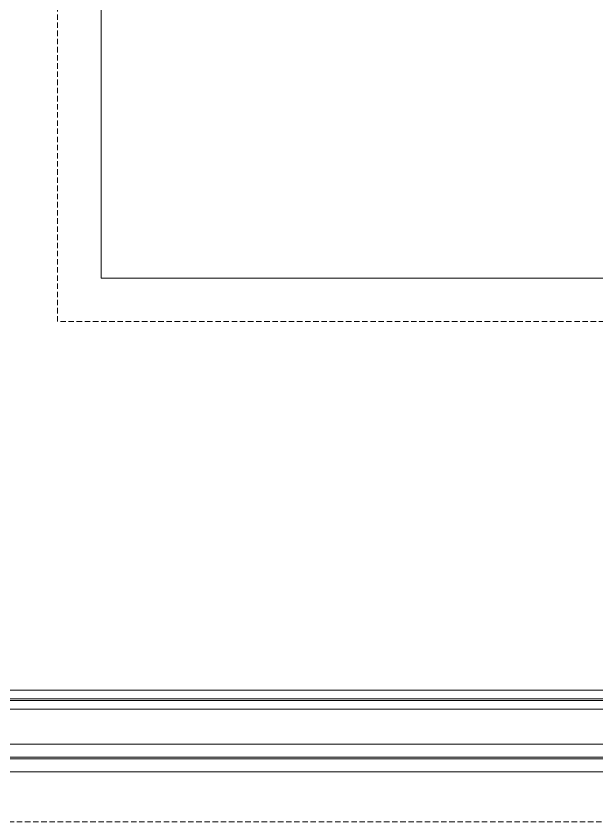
# Model space of a CAD drawing. Extents: x -1457 to 23780, y -2071 to 4205.
# Drawn here: x 13768.59 to 13795.29, y 320 to 357.04 of the extents above; entities that cross this region are included whole.
import ezdxf

# ---------------------------------------------------------------- set-up
doc = ezdxf.new("R2010")
doc.units = 0
doc.header["$MEASUREMENT"] = 0
doc.linetypes.add('HIDDEN', pattern=[0.375, 0.25, -0.125])
doc.layers.get('0').update_dxf_attribs({"color": 9, "lineweight": 9})
doc.layers.add('15', color=9, linetype='Continuous', lineweight=9)
doc.layers.add('M-TEFRIS2-015', color=129, linetype='Continuous', lineweight=9)

# ---------------------------------------------------------------- blocks, each defined once
blk = doc.blocks.new('*U224')
at = {"layer": '15'}
for p, q in [((-1.469, -18.947), (-170.301, -18.947)), ((-1.469, -19.347), (-170.301, -19.347)), ((-1.469, -19.423), (-170.301, -19.423)), ((-1.469, -19.823), (-170.301, -19.823)), ((-1.469, -21.423), (-170.301, -21.423)), ((-1.469, -22.023), (-170.301, -22.023)), ((-1.469, -22.099), (-170.301, -22.099)), ((-1.469, -22.699), (-170.301, -22.699))]:
    blk.add_line(p, q, dxfattribs=at)
blk = doc.blocks.new('p-kolon_80x80')
blk.add_lwpolyline([(-40, -40), (40, -40), (40, 40), (-40, 40)], close=True)

msp = doc.modelspace()

# ---------------------------------------------------------------- linework, layer by layer
at = {"layer": 'M-TEFRIS2-015', "linetype": 'HIDDEN', "lineweight": 0}
msp.add_lwpolyline([(13047.5, 1124.027), (13047.5, 320), (15478.819, 320)], dxfattribs=at)
msp.add_lwpolyline([(13770.5, 427), (13854.5, 427), (13854.5, 343), (13770.5, 343)], close=True, dxfattribs=at)

# ---------------------------------------------------------------- block references
for name, p in [('p-kolon_80x80', (13812.5, 385)), ('*U224', (13812.5, 345))]:
    msp.add_blockref(name, p, dxfattribs=at)

doc.saveas('drawing.dxf')
